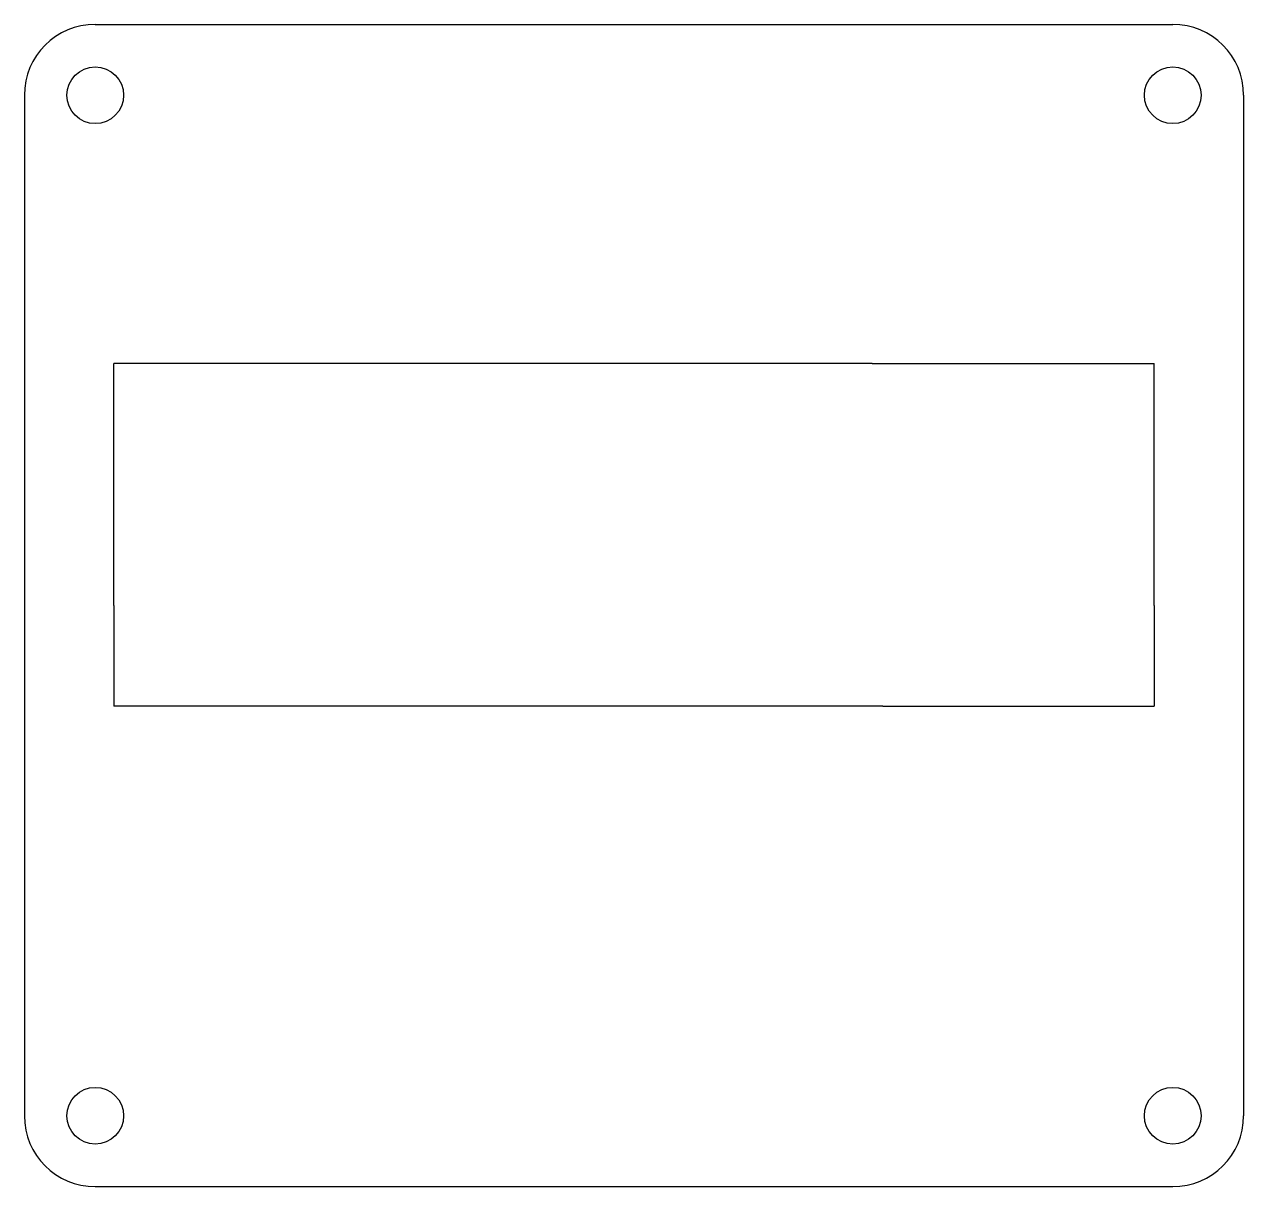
# Model space of a CAD drawing. Extents: x 0 to 68.3, y -65.1 to 0.
import ezdxf

# ---------------------------------------------------------------- set-up
doc = ezdxf.new("R2010")
doc.units = 0
doc.header["$MEASUREMENT"] = 0
doc.layers.add('MODELSKETCH_VISIBLE', color=7, linetype='CONTINUOUS')

msp = doc.modelspace()

# ---------------------------------------------------------------- linework, layer by layer
at = {"layer": 'MODELSKETCH_VISIBLE'}
for p, q in [((3.969, 0), (28.631, 0)), ((28.631, 0), (39.632, 0)), ((39.632, 0), (64.294, 0)), ((0, -3.969), (0, -61.119)), ((68.263, -3.969), (68.263, -61.119)), ((47.469, -19), (5, -19)), ((5, -32.544), (5, -19)), ((47.469, -19), (63.263, -19)), ((63.263, -32.544), (63.263, -19)), ((5, -32.544), (5, -38.188)), ((63.263, -32.544), (63.263, -38.188)), ((48.066, -38.188), (5, -38.188)), ((48.066, -38.188), (63.263, -38.188)), ((3.969, -65.088), (64.294, -65.088))]:
    msp.add_line(p, q, dxfattribs=at)
for centre in [(3.969, -3.969), (64.294, -3.969), (3.969, -61.119), (64.294, -61.119)]:
    msp.add_circle(centre, 1.587, dxfattribs=at)
for centre, start, end in [((3.969, -3.969), 90, 180), ((64.294, -3.969), 0, 90), ((3.969, -61.119), 180, 270), ((64.294, -61.119), 270, 0)]:
    msp.add_arc(centre, 3.969, start, end, dxfattribs=at)

doc.saveas('drawing.dxf')
